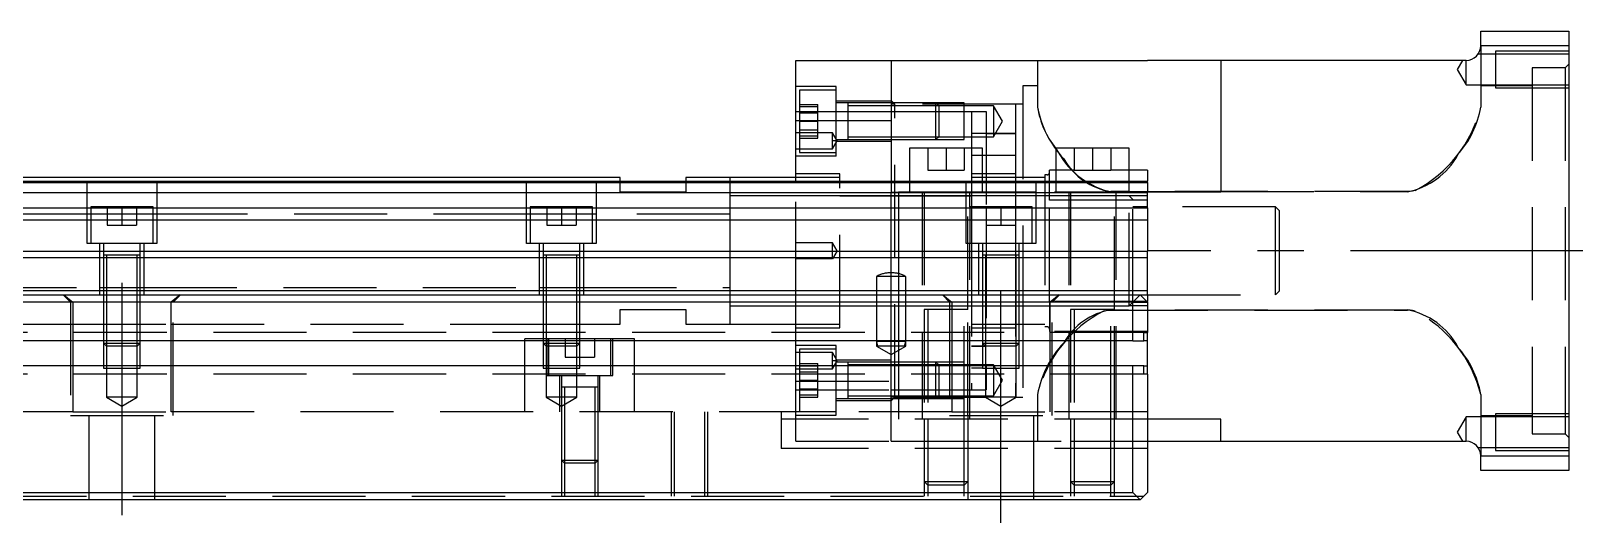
# Model space of a CAD drawing. Extents: x -13 to 881, y -378 to 120.
# Drawn here: x 367.6 to 579.5, y -326.8 to -259.6 of the extents above; entities that cross this region are included whole.
import ezdxf

# ---------------------------------------------------------------- set-up
doc = ezdxf.new("R2010")
doc.units = 0
doc.linetypes.add('CENTER', pattern=[50.8, 31.75, -6.35, 6.35, -6.35])
doc.linetypes.add('DASHED', pattern=[19.05, 12.7, -6.35])
doc.layers.get('0').update_dxf_attribs({"linetype": 'CONTINUOUS'})
doc.layers.add('CENTER', color=1, linetype='CENTER')

msp = doc.modelspace()

# ---------------------------------------------------------------- linework, layer by layer
at = {"color": 7, "linetype": 'CONTINUOUS'}
for p, q in [((565.5, -261.62), (565.5, -259.62)), ((565.5, -259.62), (577.5, -259.62)), ((577.5, -259.62), (577.5, -261.62)), ((577.5, -261.62), (565.5, -261.62)), ((577.5, -261.62), (577.5, -317.62)), ((472, -271.84), (472, -263.62)), ((472, -263.62), (485, -263.62)), ((485, -263.62), (520, -263.62)), ((485, -263.62), (485, -280.12)), ((530, -263.62), (520, -263.62)), ((563.5, -263.62), (530, -263.62)), ((530, -263.62), (530, -281.62)), ((479.1, -269.44), (479.1, -269.44)), ((472, -280.12), (472, -271.84)), ((472, -271.84), (485, -271.84)), ((487.5, -275.62), (487.5, -280.12)), ((497.5, -275.62), (487.5, -275.62)), ((497.5, -280.12), (497.5, -275.62)), ((507.5, -275.62), (507.5, -280.12)), ((517.5, -275.62), (507.5, -275.62)), ((517.5, -280.12), (517.5, -275.62)), ((448, -279.62), (353.5, -279.62)), ((448, -280.12), (448, -279.62)), ((463, -279.62), (457, -279.62)), ((457, -279.62), (457, -280.12)), ((472, -279.62), (463, -279.62)), ((463, -279.62), (463, -280.12)), ((463, -279.62), (463, -280.12)), ((353.5, -280.12), (520, -280.12)), ((353.5, -280.28), (520, -280.28)), ((353.5, -281.68), (520, -281.68)), ((520, -280.28), (520, -280.12)), ((520, -280.28), (520, -281.68)), ((530, -281.62), (520, -281.62)), ((520, -283.76), (520, -281.68)), ((353.5, -283.76), (520, -283.76)), ((520, -283.76), (520, -285.38)), ((353.5, -285.38), (520, -285.38)), ((520, -285.38), (520, -289.67)), ((353.5, -289.67), (520, -289.67)), ((442.5, -290.22), (437.5, -290.22)), ((442.5, -290.22), (437.5, -290.22)), ((520, -290.52), (520, -289.67)), ((0, -290.52), (520, -290.52)), ((520, -295.02), (520, -290.52)), ((0, -295.02), (520, -295.02)), ((1, -295.62), (519, -295.62)), ((518, -296.62), (519, -295.62)), ((519, -295.62), (520, -296.62)), ((519, -295.62), (520, -295.62)), ((520, -295.62), (520, -295.02)), ((518, -296.62), (2, -296.62)), ((518, -301.92), (518, -296.62)), ((520, -296.62), (520, -300.77)), ((519.5, -301.92), (519.5, -300.77)), ((519.5, -300.77), (520, -300.77)), ((520, -301.92), (520, -300.77)), ((518, -301.92), (2, -301.92)), ((518, -301.92), (519.5, -301.92)), ((520, -301.92), (519.5, -301.92)), ((520, -305.32), (520, -301.92)), ((518, -305.32), (2, -305.32)), ((519.5, -305.32), (518, -305.32)), ((518, -322.62), (518, -305.32)), ((519.5, -305.32), (520, -305.32)), ((519.5, -306.47), (519.5, -305.32)), ((520, -306.47), (519.5, -306.47)), ((520, -306.47), (520, -305.32)), ((520, -306.47), (520, -322.62)), ((445, -308.22), (440, -308.22)), ((445, -308.22), (440, -308.22)), ((445, -308.22), (440, -308.22)), ((530, -312.62), (520, -312.62)), ((530, -315.62), (530, -312.62)), ((520, -315.62), (530, -315.62)), ((530, -315.62), (563.5, -315.62)), ((565.5, -319.62), (565.5, -317.62)), ((565.5, -317.62), (577.5, -317.62)), ((577.5, -317.62), (577.5, -319.62)), ((577.5, -319.62), (565.5, -319.62)), ((519, -323.62), (1, -323.62)), ((2, -322.62), (518, -322.62)), ((519, -323.62), (518, -322.62)), ((520, -322.62), (519, -323.62))]:
    msp.add_line(p, q, dxfattribs=at)
at = {"color": 3, "linetype": 'DASHED'}
for p, q in [((565.5, -261.62), (565.5, -269.99)), ((577.5, -262.37), (567.5, -262.37)), ((567.5, -262.37), (567.5, -267.37)), ((505, -263.62), (505, -269.99)), ((563.01, -263.62), (562.29, -264.87)), ((563.5, -266.97), (563.5, -263.62)), ((565.12, -262.8), (565.14, -262.77)), ((567.5, -262.77), (565.14, -262.77)), ((577.5, -262.77), (567.5, -262.77)), ((577, -264.62), (572.5, -264.62)), ((572.5, -264.62), (572.5, -314.62)), ((577.5, -264.12), (577, -264.62)), ((577, -264.62), (577, -314.62)), ((562.29, -264.87), (563.5, -266.97)), ((477.5, -267.19), (472, -267.19)), ((477.5, -267.69), (472.5, -267.69)), ((472.5, -267.69), (472.5, -271.94)), ((477.5, -276.69), (477.5, -267.19)), ((505, -267.12), (503, -267.12)), ((503, -267.12), (503, -288.62)), ((563.5, -266.97), (567.5, -266.97)), ((572.5, -267.12), (565.5, -267.12)), ((567.5, -266.97), (577.5, -266.97)), ((567.5, -267.37), (577.5, -267.37)), ((472, -270.62), (472.5, -270.62)), ((472, -270.62), (472.5, -270.62)), ((472.5, -269.63), (475, -269.63)), ((472.5, -269.94), (475, -269.94)), ((472.5, -270.62), (477.5, -270.62)), ((472.5, -270.62), (477.5, -270.62)), ((472.5, -270.79), (475, -270.79)), ((475, -270.79), (475, -269.63)), ((475, -273.1), (475, -270.79)), ((485, -269.19), (477.5, -269.19)), ((479.1, -269.44), (477.5, -269.44)), ((477.5, -270.62), (479.1, -270.62)), ((477.5, -270.62), (479.1, -270.62)), ((479.1, -269.44), (479.09, -269.44)), ((479.1, -269.44), (479.1, -269.44)), ((485, -269.44), (479.1, -269.44)), ((479.1, -269.44), (479.1, -271.79)), ((485, -269.84), (479.1, -269.84)), ((479.1, -270.62), (485, -270.62)), ((479.1, -270.62), (485, -270.62)), ((485.5, -269.62), (485, -269.12)), ((491.1, -269.44), (485, -269.44)), ((491.1, -269.44), (485, -269.44)), ((485.5, -269.62), (485, -269.62)), ((491.5, -269.84), (485, -269.84)), ((485, -270.62), (496, -270.62)), ((485, -270.62), (496, -270.62)), ((502, -269.62), (485.5, -269.62)), ((485.5, -309.62), (485.5, -269.62)), ((491.5, -269.84), (491.1, -269.44)), ((495, -269.44), (491.1, -269.44)), ((491.1, -271.94), (491.1, -269.44)), ((495, -269.84), (491.5, -269.84)), ((491.5, -269.84), (491.5, -271.94)), ((495, -274.44), (495, -269.44)), ((499, -269.84), (495, -269.84)), ((496, -270.62), (498, -270.62)), ((496, -270.62), (496, -281.62)), ((498, -270.62), (498, -283.62)), ((500.21, -271.94), (499, -269.84)), ((499, -269.84), (499, -271.94)), ((503, -269.62), (502, -269.62)), ((502, -269.62), (502, -281.62)), ((472.5, -271.94), (472.5, -276.19)), ((472.5, -271.94), (475, -271.94)), ((472.5, -273.1), (475, -273.1)), ((475, -274.25), (475, -273.1)), ((479.1, -271.79), (479.1, -272.07)), ((479.1, -272.07), (479.1, -273.71)), ((491.1, -274.44), (491.1, -271.94)), ((491.5, -271.94), (491.5, -274.04)), ((499, -274.04), (500.21, -271.94)), ((499, -271.94), (499, -274.04)), ((477, -273.52), (472, -273.52)), ((472.5, -273.94), (475, -273.94)), ((472.5, -274.25), (475, -274.25)), ((477.66, -274.62), (477, -273.52)), ((477, -274.62), (477, -273.52)), ((477, -275.72), (477.66, -274.62)), ((477.66, -274.62), (477, -274.62)), ((477.5, -274.62), (477, -274.62)), ((477, -275.72), (477, -274.62)), ((477.5, -274.44), (479.1, -274.44)), ((477.66, -274.62), (477.5, -274.62)), ((485, -274.69), (477.5, -274.69)), ((479.09, -274.44), (479.1, -274.44)), ((479.1, -273.71), (479.1, -274.44)), ((479.1, -274.04), (485, -274.04)), ((479.1, -274.44), (479.1, -274.44)), ((479.1, -274.44), (485, -274.44)), ((485, -274.04), (491.5, -274.04)), ((485, -274.44), (491.1, -274.44)), ((485, -274.44), (491.1, -274.44)), ((491.1, -274.44), (491.5, -274.04)), ((491.1, -274.44), (495, -274.44)), ((491.5, -274.04), (495, -274.04)), ((495, -274.04), (499, -274.04)), ((498, -273.62), (496, -273.62)), ((498, -273.62), (502, -273.62)), ((502, -273.62), (498, -273.62)), ((472, -275.72), (477, -275.72)), ((477.5, -276.69), (472, -276.69)), ((472.5, -276.19), (477.5, -276.19)), ((490, -275.62), (490, -278.62)), ((492.5, -275.62), (492.5, -278.62)), ((495, -275.62), (495, -278.62)), ((502, -276.62), (496, -276.62)), ((502, -276.62), (496, -276.62)), ((510, -275.62), (510, -278.62)), ((512.5, -275.62), (512.5, -278.62)), ((515, -275.62), (515, -278.62)), ((478, -279.12), (472, -279.12)), ((478, -279.62), (472, -279.62)), ((478, -300.12), (478, -279.12)), ((490, -278.62), (492.5, -278.62)), ((492.5, -278.62), (495, -278.62)), ((502, -279.12), (496, -279.12)), ((506, -279.62), (496, -279.62)), ((506, -279.24), (506, -281.62)), ((506.31, -279.24), (506, -279.24)), ((506.63, -281.62), (506.63, -278.62)), ((510, -278.62), (506.63, -278.62)), ((510, -278.62), (512.5, -278.62)), ((512.5, -278.62), (515, -278.62)), ((520, -278.62), (515, -278.62)), ((520, -278.62), (520, -280.12)), ((375.25, -288.62), (375.25, -280.12)), ((384.75, -280.12), (384.75, -288.62)), ((435.25, -288.62), (435.25, -280.12)), ((444.75, -280.12), (444.75, -288.62)), ((448, -281.62), (448, -280.12)), ((457, -281.62), (448, -281.62)), ((457, -280.12), (457, -281.62)), ((463, -280.12), (463, -289.62)), ((463, -280.12), (463, -289.62)), ((472, -295.62), (472, -280.12)), ((485, -280.12), (485, -281.62)), ((485, -281.62), (486, -281.62)), ((485, -292.62), (485, -281.62)), ((495.25, -281.62), (486, -281.62)), ((486, -281.62), (486, -292.73)), ((487.5, -280.12), (487.5, -281.62)), ((489.25, -281.62), (489.25, -312.62)), ((489.5, -281.62), (489.5, -297.62)), ((495.25, -288.62), (495.25, -280.12)), ((504.75, -281.62), (495.25, -281.62)), ((495.5, -297.62), (495.5, -281.62)), ((495.75, -283.62), (495.75, -281.62)), ((496, -281.62), (496, -283.62)), ((497.5, -281.62), (497.5, -280.12)), ((502, -281.62), (502, -283.62)), ((504.75, -280.12), (504.75, -288.62)), ((520, -281.62), (504.75, -281.62)), ((506, -281.62), (506, -299.99)), ((506.63, -282.69), (506.63, -281.62)), ((507.5, -280.12), (507.5, -281.62)), ((509.25, -281.62), (509.25, -312.62)), ((509.5, -281.62), (509.5, -297.62)), ((514.65, -281.53), (515, -281.54)), ((555.5, -281.54), (515, -281.54)), ((515, -281.54), (517.5, -281.54)), ((515.5, -297.62), (515.5, -281.62)), ((515.75, -312.62), (515.75, -281.62)), ((517.5, -281.62), (517.5, -280.12)), ((517.5, -281.54), (520, -281.54)), ((520, -281.54), (530, -281.54)), ((530, -281.54), (555.5, -281.54)), ((555.85, -281.53), (555.5, -281.54)), ((556.19, -281.48), (555.85, -281.53)), ((556.55, -281.4), (556.19, -281.48)), ((375.75, -283.62), (375.75, -288.62)), ((384.25, -283.62), (375.75, -283.62)), ((378, -283.62), (378, -286.12)), ((380, -283.62), (380, -286.12)), ((382, -283.62), (382, -286.12)), ((384.25, -288.62), (384.25, -283.62)), ((435.75, -283.62), (435.75, -288.62)), ((444.25, -283.62), (435.75, -283.62)), ((438, -283.62), (438, -286.12)), ((440, -283.62), (440, -286.12)), ((442, -283.62), (442, -286.12)), ((444.25, -288.62), (444.25, -283.62)), ((472, -282.12), (463, -282.12)), ((478, -282.12), (472, -282.12)), ((485, -282.12), (478, -282.12)), ((478, -282.12), (485, -282.12)), ((489.5, -282.12), (485, -282.12)), ((485, -282.12), (489.5, -282.12)), ((495.25, -282.12), (489.5, -282.12)), ((489.5, -282.12), (495.25, -282.12)), ((495.5, -282.12), (495.25, -282.12)), ((495.25, -282.12), (495.5, -282.12)), ((496, -282.12), (495.5, -282.12)), ((495.5, -282.12), (496, -282.12)), ((495.75, -283.62), (495.75, -288.62)), ((504.25, -283.62), (495.75, -283.62)), ((502, -282.12), (496, -282.12)), ((496, -283.62), (496, -288.62)), ((498, -283.62), (498, -286.12)), ((500, -283.62), (500, -286.12)), ((504.75, -282.12), (502, -282.12)), ((502, -283.62), (502, -286.12)), ((504.25, -288.62), (504.25, -283.62)), ((506, -282.12), (504.75, -282.12)), ((506.63, -282.12), (506, -282.12)), ((506.63, -282.12), (506, -282.12)), ((509.5, -282.12), (506.63, -282.12)), ((509.5, -282.12), (506.63, -282.12)), ((506.63, -296.55), (506.63, -282.69)), ((509.5, -282.69), (506.63, -282.69)), ((515.5, -282.12), (509.5, -282.12)), ((515.5, -282.12), (509.5, -282.12)), ((515.5, -282.69), (509.5, -282.69)), ((517.5, -282.12), (515.5, -282.12)), ((517.5, -282.12), (515.5, -282.12)), ((520, -282.69), (515.5, -282.69)), ((518, -282.62), (517.5, -282.12)), ((520, -282.12), (517.5, -282.12)), ((517.5, -297.12), (517.5, -282.12)), ((518, -296.62), (518, -282.62)), ((520, -283.62), (518, -283.62)), ((537.5, -283.62), (520, -283.62)), ((538, -284.12), (537.5, -283.62)), ((537.5, -295.62), (537.5, -283.62)), ((375.25, -284.62), (353.5, -284.62)), ((375.75, -284.62), (375.25, -284.62)), ((384.25, -284.62), (375.75, -284.62)), ((384.75, -284.62), (384.25, -284.62)), ((435.25, -284.62), (384.75, -284.62)), ((435.75, -284.62), (435.25, -284.62)), ((444.25, -284.62), (435.75, -284.62)), ((444.75, -284.62), (444.25, -284.62)), ((463, -284.62), (444.75, -284.62)), ((538, -284.12), (538, -295.12)), ((378, -286.12), (380, -286.12)), ((380, -286.12), (382, -286.12)), ((438, -286.12), (440, -286.12)), ((440, -286.12), (442, -286.12)), ((498, -286.12), (498, -308.62)), ((498, -286.12), (500, -286.12)), ((500, -286.12), (502, -286.12)), ((502, -286.12), (502, -288.62)), ((384.75, -288.62), (375.25, -288.62)), ((377, -295.62), (377, -288.62)), ((377.5, -288.62), (377.5, -290.22)), ((377.5, -290.21), (377.5, -290.22)), ((377.5, -290.22), (377.5, -290.22)), ((377.5, -290.22), (377.5, -295.62)), ((382.5, -290.22), (377.5, -290.22)), ((377.9, -290.22), (377.9, -295.62)), ((382.1, -295.62), (382.1, -290.22)), ((382.5, -290.22), (382.5, -288.62)), ((382.5, -290.22), (382.5, -290.21)), ((382.5, -290.22), (382.5, -290.22)), ((382.5, -295.62), (382.5, -290.22)), ((383, -288.62), (383, -295.62)), ((444.75, -288.62), (435.25, -288.62)), ((437, -295.62), (437, -288.62)), ((437.5, -288.62), (437.5, -290.22)), ((437.5, -290.21), (437.5, -290.22)), ((437.5, -290.22), (437.5, -290.22)), ((437.5, -290.22), (437.5, -295.62)), ((437.9, -290.22), (437.9, -295.62)), ((442.1, -295.62), (442.1, -290.22)), ((442.5, -290.22), (442.5, -288.62)), ((442.5, -290.22), (442.5, -290.21)), ((442.5, -290.22), (442.5, -290.22)), ((442.5, -295.62), (442.5, -290.22)), ((443, -288.62), (443, -295.62)), ((463, -289.62), (463, -295.62)), ((463, -289.62), (463, -295.62)), ((477, -288.52), (472, -288.52)), ((477.66, -289.62), (477, -288.52)), ((477, -290.72), (477, -288.52)), ((477.66, -289.62), (477, -290.72)), ((504.75, -288.62), (495.25, -288.62)), ((495.75, -312.62), (495.75, -288.62)), ((496, -288.62), (496, -308.62)), ((497, -295.62), (497, -288.62)), ((497.5, -288.62), (497.5, -290.22)), ((497.5, -290.21), (497.5, -290.22)), ((497.5, -290.22), (497.5, -295.62)), ((497.5, -290.22), (497.5, -290.22)), ((502.5, -290.22), (497.5, -290.22)), ((502.5, -290.22), (497.5, -290.22)), ((497.9, -290.22), (497.9, -295.62)), ((502, -288.62), (502, -309.62)), ((502.1, -295.62), (502.1, -290.22)), ((502.5, -290.22), (502.5, -288.62)), ((502.5, -290.22), (502.5, -290.21)), ((502.5, -295.62), (502.5, -290.22)), ((502.5, -290.22), (502.5, -290.22)), ((503, -288.62), (503, -295.62)), ((477, -290.72), (472, -290.72)), ((483, -293.12), (483, -295.62)), ((487, -293.12), (483, -293.12)), ((485.06, -292.62), (484.94, -292.62)), ((485, -295.62), (485, -292.62)), ((486, -292.73), (486, -295.62)), ((487, -295.62), (487, -293.12)), ((323, -294.62), (377, -294.62)), ((372, -295.62), (373, -296.62)), ((372.06, -295.62), (373.29, -296.62)), ((377, -294.62), (377.5, -294.62)), ((377.5, -294.62), (377.9, -294.62)), ((377.5, -295.62), (377.5, -301.92)), ((377.5, -295.62), (377.5, -301.92)), ((377.9, -294.62), (382.1, -294.62)), ((377.9, -295.62), (377.9, -301.92)), ((382.1, -294.62), (382.5, -294.62)), ((382.1, -301.92), (382.1, -295.62)), ((382.5, -294.62), (383, -294.62)), ((382.5, -301.92), (382.5, -295.62)), ((382.5, -301.92), (382.5, -295.62)), ((383, -294.62), (437, -294.62)), ((387.94, -295.62), (386.71, -296.62)), ((387, -296.62), (388, -295.62)), ((437, -294.62), (437.5, -294.62)), ((437.5, -294.62), (437.9, -294.62)), ((437.5, -295.62), (437.5, -301.92)), ((437.5, -295.62), (437.5, -301.92)), ((437.9, -294.62), (442.1, -294.62)), ((437.9, -295.62), (437.9, -301.92)), ((442.1, -294.62), (442.5, -294.62)), ((442.1, -301.92), (442.1, -295.62)), ((442.5, -294.62), (443, -294.62)), ((442.5, -301.92), (442.5, -295.62)), ((442.5, -301.92), (442.5, -295.62)), ((443, -294.62), (463, -294.62)), ((463, -295.62), (463, -299.62)), ((463, -295.62), (463, -299.62)), ((472, -301.92), (472, -295.62)), ((483, -295.62), (483, -301.92)), ((485, -301.92), (485, -295.62)), ((486, -295.62), (486, -301.92)), ((487, -301.92), (487, -295.62)), ((492, -295.62), (493, -296.62)), ((492.06, -295.62), (493.29, -296.62)), ((497.5, -295.62), (497.5, -301.92)), ((497.5, -295.62), (497.5, -301.92)), ((497.9, -295.62), (497.9, -301.92)), ((502.1, -301.92), (502.1, -295.62)), ((502.5, -301.92), (502.5, -295.62)), ((502.5, -301.92), (502.5, -295.62)), ((503, -295.62), (503, -312.12)), ((506.63, -296.55), (506.63, -300.62)), ((520, -296.55), (506.63, -296.55)), ((507.94, -295.62), (506.71, -296.62)), ((507, -296.62), (508, -295.62)), ((520, -295.62), (537.5, -295.62)), ((520, -295.62), (520, -296.55)), ((537.5, -295.62), (538, -295.12)), ((373, -296.62), (373, -312.12)), ((373.29, -296.62), (373.29, -301.92)), ((386.71, -301.92), (386.71, -296.62)), ((387, -312.12), (387, -296.62)), ((448, -297.62), (457, -297.62)), ((448, -299.62), (448, -297.62)), ((457, -297.62), (457, -299.62)), ((463, -297.12), (472, -297.12)), ((472, -297.12), (478, -297.12)), ((478, -297.12), (483, -297.12)), ((478, -297.12), (483, -297.12)), ((483, -297.12), (485, -297.12)), ((483, -297.12), (485, -297.12)), ((485, -297.12), (496, -297.12)), ((485, -297.12), (496, -297.12)), ((489.5, -297.61), (489.5, -312.62)), ((495.5, -297.62), (489.5, -297.62)), ((495.5, -297.62), (489.5, -297.62)), ((495.5, -297.62), (489.5, -297.62)), ((490, -297.62), (490, -312.62)), ((493, -296.62), (493, -312.12)), ((493.29, -296.62), (493.29, -301.92)), ((495, -312.62), (495, -297.62)), ((495.5, -312.12), (495.5, -297.61)), ((496, -297.12), (506, -297.12)), ((506, -297.12), (517.5, -297.12)), ((506.71, -301.92), (506.71, -296.62)), ((507, -312.12), (507, -296.62)), ((509.5, -297.61), (509.5, -312.62)), ((515.5, -297.62), (509.5, -297.62)), ((510, -297.62), (510, -312.62)), ((514.07, -297.81), (514.31, -297.76)), ((514.31, -297.76), (514.65, -297.71)), ((514.65, -297.71), (515, -297.7)), ((515, -312.62), (515, -297.62)), ((515.56, -297.7), (515, -297.7)), ((515, -297.7), (515.56, -297.7)), ((515.5, -312.62), (515.5, -297.61)), ((555.5, -297.7), (515.56, -297.7)), ((515.56, -297.7), (555.5, -297.7)), ((517.5, -297.12), (518, -296.62)), ((520, -297.12), (517.5, -297.12)), ((518, -296.62), (520, -296.62)), ((555.85, -297.71), (555.5, -297.7)), ((556.19, -297.76), (555.85, -297.71)), ((556.55, -297.84), (556.19, -297.76)), ((519.5, -300.77), (0.5, -300.77)), ((322.5, -299.62), (373.29, -299.62)), ((373.29, -299.62), (386.71, -299.62)), ((386.71, -299.62), (437.5, -299.62)), ((437.5, -299.62), (437.9, -299.62)), ((437.9, -299.62), (442.1, -299.62)), ((442.1, -299.62), (442.5, -299.62)), ((442.5, -299.62), (448, -299.62)), ((457, -299.62), (463, -299.62)), ((463, -299.62), (472, -299.62)), ((472, -299.62), (478, -299.62)), ((472, -300.12), (478, -300.12)), ((496, -299.62), (506, -299.62)), ((496, -300.12), (502, -300.12)), ((506.31, -299.99), (506, -299.99)), ((520, -300.62), (506.63, -300.62)), ((373.29, -301.92), (373.29, -305.32)), ((377.5, -301.92), (377.5, -302.22)), ((377.5, -301.92), (377.5, -302.22)), ((377.5, -302.22), (377.9, -302.62)), ((377.5, -302.22), (377.5, -305.32)), ((377.5, -302.22), (382.5, -302.22)), ((377.9, -301.92), (377.9, -302.62)), ((377.9, -302.62), (377.9, -305.62)), ((382.1, -302.62), (377.9, -302.62)), ((382.1, -302.62), (382.1, -301.92)), ((382.1, -302.62), (382.5, -302.22)), ((382.1, -305.62), (382.1, -302.62)), ((382.5, -302.22), (382.5, -301.92)), ((382.5, -302.22), (382.5, -301.92)), ((382.5, -305.32), (382.5, -302.22)), ((386.71, -305.32), (386.71, -301.92)), ((437.5, -301.62), (435, -301.62)), ((435, -301.92), (435, -301.62)), ((435, -305.32), (435, -301.92)), ((437.9, -301.62), (437.5, -301.62)), ((437.5, -301.92), (437.5, -302.22)), ((437.5, -301.92), (437.5, -302.22)), ((437.5, -302.22), (437.9, -302.62)), ((437.5, -302.22), (437.5, -305.32)), ((437.5, -302.22), (442.5, -302.22)), ((442.1, -301.62), (437.9, -301.62)), ((437.9, -301.92), (437.9, -302.62)), ((437.9, -302.62), (437.9, -305.62)), ((442.1, -302.62), (437.9, -302.62)), ((438, -301.62), (438, -306.62)), ((438.25, -301.62), (438.25, -301.92)), ((438.25, -301.92), (438.25, -302.62)), ((438.25, -302.62), (438.25, -305.32)), ((440.5, -301.62), (440.5, -304.12)), ((442.5, -301.62), (442.1, -301.62)), ((442.1, -302.62), (442.1, -301.92)), ((442.1, -302.62), (442.5, -302.22)), ((442.1, -305.62), (442.1, -302.62)), ((450, -301.62), (442.5, -301.62)), ((442.5, -302.22), (442.5, -301.92)), ((442.5, -302.22), (442.5, -301.92)), ((442.5, -305.32), (442.5, -302.22)), ((444.5, -301.62), (444.5, -304.12)), ((446.75, -301.92), (446.75, -301.62)), ((446.75, -305.32), (446.75, -301.92)), ((447, -306.62), (447, -301.62)), ((450, -301.92), (450, -301.62)), ((450, -305.32), (450, -301.92)), ((472, -305.32), (472, -301.92)), ((477.5, -302.55), (472, -302.55)), ((477.5, -307.3), (477.5, -302.55)), ((483, -301.92), (483, -301.99)), ((483, -301.99), (483, -302.62)), ((483, -301.99), (483.17, -302.62)), ((487, -301.99), (483, -301.99)), ((483, -302.62), (485, -303.77)), ((487, -302.62), (483, -302.62)), ((485, -302.62), (485, -301.92)), ((485, -303.77), (487, -302.62)), ((485, -305.32), (485, -302.62)), ((486, -301.92), (486, -302.62)), ((486, -302.62), (486, -305.32)), ((486.83, -302.62), (487, -301.99)), ((487, -301.99), (487, -301.92)), ((487, -302.62), (487, -301.99)), ((493.29, -301.92), (493.29, -305.32)), ((496, -302.62), (497.9, -302.62)), ((497.9, -302.62), (496, -302.62)), ((497.5, -301.92), (497.5, -302.22)), ((497.5, -301.92), (497.5, -302.22)), ((497.5, -302.22), (497.9, -302.62)), ((497.5, -302.22), (497.5, -305.32)), ((497.5, -302.22), (502.5, -302.22)), ((497.9, -301.92), (497.9, -302.62)), ((497.9, -302.62), (497.9, -305.62)), ((502.1, -302.62), (497.9, -302.62)), ((502.1, -302.62), (502.1, -301.92)), ((502.1, -302.62), (502.5, -302.22)), ((502.1, -305.62), (502.1, -302.62)), ((502.5, -302.22), (502.5, -301.92)), ((502.5, -302.22), (502.5, -301.92)), ((502.5, -305.32), (502.5, -302.22)), ((506.71, -305.32), (506.71, -301.92)), ((440.5, -304.12), (442.5, -304.12)), ((442.5, -304.12), (444.5, -304.12)), ((477, -303.52), (472, -303.52)), ((477.5, -303.05), (472.5, -303.05)), ((472.5, -303.05), (472.5, -305.32)), ((472.5, -304.99), (475, -304.99)), ((475, -305.3), (475, -304.99)), ((477.66, -304.62), (477, -303.52)), ((477, -304.62), (477, -303.52)), ((477, -305.72), (477.66, -304.62)), ((477.66, -304.62), (477, -304.62)), ((477.5, -304.62), (477, -304.62)), ((477, -305.72), (477, -304.62)), ((485, -304.55), (477.5, -304.55)), ((477.66, -304.62), (477.5, -304.62)), ((479.1, -304.8), (477.5, -304.8)), ((479.1, -304.8), (479.09, -304.8)), ((485, -304.8), (479.1, -304.8)), ((479.1, -304.8), (479.1, -304.8)), ((479.1, -304.8), (479.1, -305.32)), ((491.1, -304.8), (485, -304.8)), ((491.1, -304.8), (485, -304.8)), ((491.5, -305.2), (491.1, -304.8)), ((495, -304.8), (491.1, -304.8)), ((491.1, -309.8), (491.1, -304.8)), ((519.5, -306.47), (0.5, -306.47)), ((373.29, -305.32), (373.29, -311.62)), ((377.5, -305.32), (377.5, -305.62)), ((377.5, -305.62), (382.5, -305.62)), ((377.9, -305.62), (377.9, -309.62)), ((382.1, -309.62), (382.1, -305.62)), ((382.5, -305.62), (382.5, -305.32)), ((386.71, -311.62), (386.71, -305.32)), ((435, -311.62), (435, -305.32)), ((437.5, -305.32), (437.5, -305.62)), ((437.5, -305.62), (442.5, -305.62)), ((437.9, -305.62), (437.9, -309.62)), ((438, -306.62), (447, -306.62)), ((438.25, -305.32), (438.25, -305.62)), ((438.25, -305.62), (438.25, -306.62)), ((439.75, -306.62), (439.75, -311.62)), ((440, -306.62), (440, -308.22)), ((442.1, -309.62), (442.1, -305.62)), ((442.5, -305.62), (442.5, -305.32)), ((445, -308.22), (445, -306.62)), ((445.25, -311.62), (445.25, -306.62)), ((446.75, -306.62), (446.75, -305.32)), ((450, -311.62), (450, -305.32)), ((472, -307.4), (472, -305.32)), ((472, -305.72), (477, -305.72)), ((472.5, -305.3), (475, -305.3)), ((472.5, -305.32), (472.5, -311.55)), ((472.5, -306.14), (475, -306.14)), ((475, -307.3), (475, -305.3)), ((485, -305.2), (479.1, -305.2)), ((479.1, -305.32), (479.1, -309.8)), ((491.5, -305.2), (485, -305.2)), ((485, -312.62), (485, -305.32)), ((486, -305.32), (486, -312.62)), ((495, -305.2), (491.5, -305.2)), ((491.5, -305.2), (491.5, -309.4)), ((493.29, -305.32), (493.29, -311.62)), ((499, -305.2), (495, -305.2)), ((497.5, -305.62), (496, -305.62)), ((497.5, -305.32), (497.5, -305.62)), ((497.5, -305.62), (502.5, -305.62)), ((497.9, -305.62), (497.9, -309.62)), ((500.21, -307.3), (499, -305.2)), ((499, -305.2), (499, -309.4)), ((502.1, -309.62), (502.1, -305.62)), ((502.5, -305.62), (502.5, -305.32)), ((506.71, -311.62), (506.71, -305.32)), ((440, -308.21), (440, -311.62)), ((440.4, -308.22), (440.4, -311.62)), ((444.6, -311.62), (444.6, -308.22)), ((445, -311.62), (445, -308.21)), ((472, -315.62), (472, -307.4)), ((472, -307.4), (485, -307.4)), ((472, -308.62), (485, -308.62)), ((472, -308.62), (485, -308.62)), ((472.5, -307.3), (475, -307.3)), ((472.5, -308.45), (475, -308.45)), ((472.5, -309.3), (475, -309.3)), ((475, -309.3), (475, -307.3)), ((475, -309.61), (475, -309.3)), ((477.5, -312.05), (477.5, -307.3)), ((485, -308.62), (496, -308.62)), ((485, -308.62), (496, -308.62)), ((496, -308.62), (498, -308.62)), ((499, -309.4), (500.21, -307.3)), ((505, -309.25), (505, -315.62)), ((565.5, -309.25), (565.5, -317.62)), ((377.9, -309.62), (380, -310.83)), ((382.1, -309.62), (377.9, -309.62)), ((380, -310.83), (382.1, -309.62)), ((437.9, -309.62), (440, -310.83)), ((442.1, -309.62), (437.9, -309.62)), ((440, -310.83), (442.1, -309.62)), ((472.5, -309.61), (475, -309.61)), ((477.5, -309.8), (479.1, -309.8)), ((477.5, -310.05), (485, -310.05)), ((479.09, -309.8), (485, -309.8)), ((479.1, -309.4), (485, -309.4)), ((485, -309.4), (491.5, -309.4)), ((485, -309.4), (491.5, -309.4)), ((485, -310.12), (485.5, -309.62)), ((485.5, -309.62), (485, -309.62)), ((485, -309.8), (491.1, -309.8)), ((485, -309.8), (491.1, -309.8)), ((485.5, -309.62), (497.9, -309.62)), ((497.9, -309.62), (485.5, -309.62)), ((491.1, -309.8), (491.5, -309.4)), ((491.1, -309.8), (495, -309.8)), ((491.5, -309.4), (495, -309.4)), ((495, -309.4), (499, -309.4)), ((497.9, -309.62), (500, -310.83)), ((502.1, -309.62), (497.9, -309.62)), ((500, -310.83), (502.1, -309.62)), ((502.1, -309.62), (503, -309.62)), ((373.29, -311.62), (266.71, -311.62)), ((373, -312.12), (387, -312.12)), ((373.29, -311.62), (386.71, -311.62)), ((375.5, -312.12), (375.5, -323.62)), ((384.5, -323.62), (384.5, -312.12)), ((493.29, -311.62), (386.71, -311.62)), ((440, -311.62), (440, -318.22)), ((440, -311.62), (440, -318.22)), ((440.4, -311.62), (440.4, -318.62)), ((444.6, -318.62), (444.6, -311.62)), ((445, -318.22), (445, -311.62)), ((445, -318.22), (445, -311.62)), ((455, -311.62), (455, -323.12)), ((455.4, -311.62), (455.4, -323.12)), ((459.6, -323.12), (459.6, -311.62)), ((460, -323.12), (460, -311.62)), ((470, -311.62), (470, -312.62)), ((470, -312.62), (470, -316.62)), ((480, -312.62), (470, -312.62)), ((472, -312.05), (477.5, -312.05)), ((472.5, -311.55), (477.5, -311.55)), ((520, -312.62), (480, -312.62)), ((485, -315.62), (485, -312.62)), ((489.5, -312.62), (489.5, -321.12)), ((489.5, -312.62), (489.5, -321.12)), ((490, -312.62), (490, -321.62)), ((493, -312.12), (507, -312.12)), ((493.29, -311.62), (506.71, -311.62)), ((495, -321.62), (495, -312.62)), ((495.5, -312.12), (495.5, -323.62)), ((504.5, -323.62), (504.5, -312.12)), ((520, -311.62), (506.71, -311.62)), ((509.5, -312.62), (509.5, -321.12)), ((509.5, -312.62), (509.5, -321.12)), ((510, -312.62), (510, -321.62)), ((515, -321.62), (515, -312.62)), ((515.5, -321.12), (515.5, -312.62)), ((515.5, -321.12), (515.5, -312.62)), ((563.5, -312.27), (562.29, -314.37)), ((567.5, -312.27), (563.5, -312.27)), ((563.5, -315.62), (563.5, -312.27)), ((565.5, -312.12), (572.5, -312.12)), ((577.5, -311.87), (567.5, -311.87)), ((567.5, -311.87), (567.5, -316.87)), ((577.5, -312.27), (567.5, -312.27)), ((472, -315.62), (485, -315.62)), ((485, -315.62), (489.5, -315.62)), ((489.5, -315.62), (490, -315.62)), ((490, -315.62), (495, -315.62)), ((495, -315.62), (495.5, -315.62)), ((495.5, -315.62), (509.5, -315.62)), ((509.5, -315.62), (510, -315.62)), ((510, -315.62), (515, -315.62)), ((515, -315.62), (515.5, -315.62)), ((515.5, -315.62), (520, -315.62)), ((562.29, -314.37), (563.01, -315.62)), ((572.5, -314.62), (577, -314.62)), ((577, -314.62), (577.5, -315.12)), ((475, -316.62), (470, -316.62)), ((520, -316.62), (475, -316.62)), ((565.14, -316.47), (567.5, -316.47)), ((567.5, -316.47), (577.5, -316.47)), ((567.5, -316.87), (577.5, -316.87)), ((440, -318.22), (440.4, -318.62)), ((440, -318.22), (440, -323.12)), ((440, -318.22), (445, -318.22)), ((440.4, -318.62), (440.4, -323.12)), ((444.6, -318.62), (440.4, -318.62)), ((444.6, -318.62), (445, -318.22)), ((444.6, -323.12), (444.6, -318.62)), ((445, -323.12), (445, -318.22)), ((489.5, -321.12), (490, -321.62)), ((489.5, -321.12), (489.5, -323.12)), ((489.5, -321.12), (495.5, -321.12)), ((490, -321.62), (490, -323.12)), ((495, -321.62), (490, -321.62)), ((495, -321.62), (495.5, -321.12)), ((495, -323.12), (495, -321.62)), ((509.5, -321.12), (510, -321.62)), ((509.5, -321.12), (509.5, -323.12)), ((509.5, -321.12), (515.5, -321.12)), ((510, -321.62), (510, -323.12)), ((515, -321.62), (510, -321.62)), ((515, -321.62), (515.5, -321.12)), ((515, -323.12), (515, -321.62)), ((515.5, -323.12), (515.5, -321.12)), ((0.5, -323.12), (519.5, -323.12))]:
    msp.add_line(p, q, dxfattribs=at)
at = {"color": 7, "linetype": 'CONTINUOUS'}
for centre, start, end in [((563.5, -261.62), 270, 0), ((563.5, -317.62), 0, 90)]:
    msp.add_arc(centre, 2, start, end, dxfattribs=at)
at = {"color": 3, "linetype": 'DASHED'}
for centre, radius, start, end in [((518.64, -267.52), 13.86, 190.2678, 223.4469), ((516.5, -268.26), 11.63, 188.5777, 219.4067), ((548.29, -265.7), 17.74, 297.75, 346.0048), ((552.58, -267.77), 13.11, 318.1382, 350.2402), ((517.81, -270.42), 11.54, 206.8652, 254.1175), ((516.47, -272.6), 9.07, 209.4433, 260.6664), ((553.68, -271.89), 9.83, 280.6913, 331.8801), ((506.31, -278.93), 0.313, 270, 0), ((484.94, -296.62), 4, 90, 118.9695), ((485.06, -296.62), 4, 61.0305, 90), ((522.06, -313.46), 17.57, 117.0366, 166.1234), ((516.47, -306.64), 9.07, 99.3336, 150.5567), ((553.68, -307.35), 9.83, 28.1199, 79.3087), ((548.29, -313.54), 17.74, 13.9952, 62.25), ((506.31, -300.31), 0.313, 0, 90), ((518.64, -311.72), 13.86, 136.5531, 169.7322), ((552.58, -311.47), 13.11, 9.7598, 41.8618)]:
    msp.add_arc(centre, radius, start, end, dxfattribs=at)
at = {"layer": 'CENTER', "color": 1, "linetype": 'CENTER'}
for p, q in [((579.45, -289.62), (520, -289.62)), ((380, -293.97), (380, -326.77)), ((500, -326.77), (500, -293.97))]:
    msp.add_line(p, q, dxfattribs=at)

doc.saveas('drawing.dxf')
